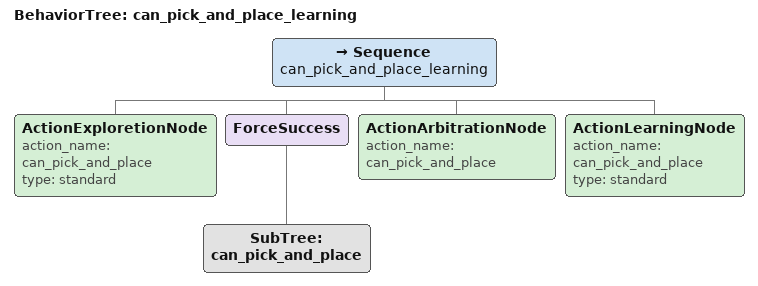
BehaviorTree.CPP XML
<?xml version="1.0"?>
<root BTCPP_format="4">
  <BehaviorTree ID="can_pick_and_place_learning">
    <Sequence name="can_pick_and_place_learning">
      <ActionExploretionNode action_name="can_pick_and_place" type="standard"/>
      <ForceSuccess>
        <SubTree ID='can_pick_and_place'/>
      </ForceSuccess>
      <ActionArbitrationNode action_name="can_pick_and_place"/>
      <ActionLearningNode    action_name="can_pick_and_place" type="standard"/>
    </Sequence>
  </BehaviorTree>
</root>
